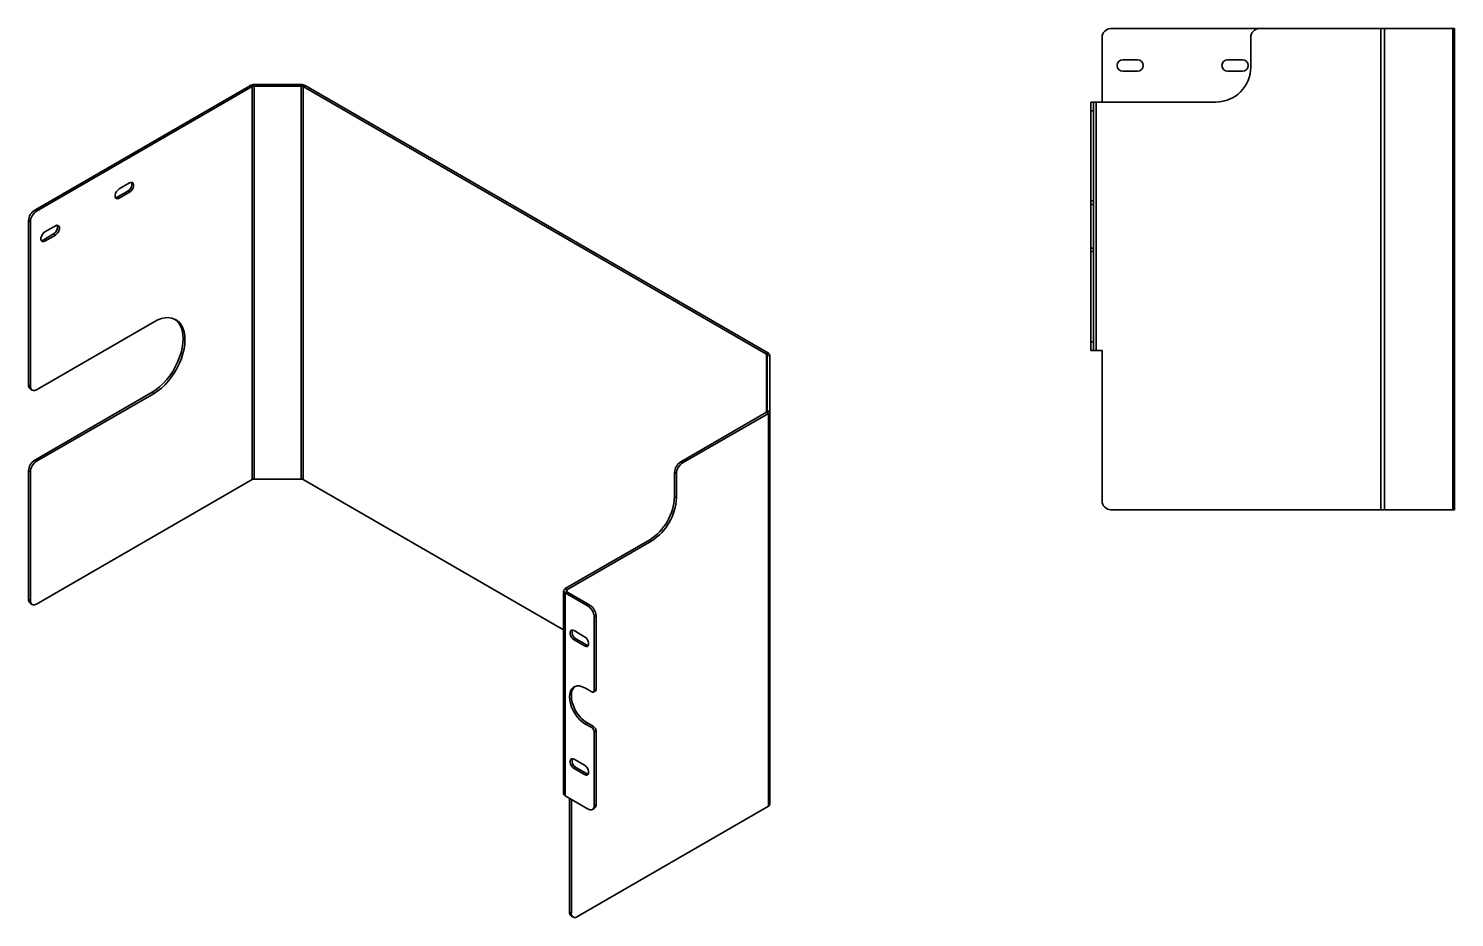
# Model space of a CAD drawing. Header units: millimetres. Extents: x -353 to 1355, y -311 to 737.
# Drawn here: x -353 to 463, y 229 to 737 of the extents above; entities that cross this region are included whole.
import ezdxf

# ---------------------------------------------------------------- set-up
doc = ezdxf.new("R2010")
doc.units = ezdxf.units.MM

msp = doc.modelspace()

# ---------------------------------------------------------------- linework, layer by layer
at = {"color": 7, "linetype": 'Continuous', "lineweight": 35}
for p, q in [((351.39, 736.93), (266.39, 736.93)), ((351.39, 736.93), (420.77, 736.93)), ((420.77, 736.93), (420.77, 461.93)), ((420.77, 736.93), (422.89, 736.93)), ((422.89, 736.93), (422.89, 461.93)), ((422.89, 736.93), (462.01, 736.93)), ((462.01, 736.93), (462.01, 461.93)), ((462.01, 736.93), (462.89, 736.93)), ((462.89, 736.93), (462.89, 461.93)), ((261.39, 731.93), (261.39, 694.93)), ((346.39, 731.93), (346.39, 714.93)), ((273.14, 719.08), (281.64, 719.08)), ((333.14, 719.08), (341.64, 719.08)), ((273.14, 712.58), (281.64, 712.58)), ((333.14, 712.58), (341.64, 712.58)), ((-225.76, 704.38), (-349.07, 633.2)), ((-224.7, 703.77), (-348.01, 632.59)), ((-224.7, 703.77), (-225.76, 704.38)), ((-224.7, 703.77), (-224.7, 479.22)), ((-223.64, 704.89), (-223.64, 704.02)), ((-196.6, 704.89), (-223.64, 704.89)), ((-196.6, 704.02), (-223.64, 704.02)), ((-223.64, 704.02), (-223.64, 479.48)), ((-196.6, 704.02), (-196.6, 704.89)), ((-196.6, 704.02), (-196.6, 479.48)), ((-194.48, 704.38), (-195.54, 703.77)), ((-195.54, 703.77), (-195.54, 479.22)), ((69.46, 550.79), (-195.54, 703.77)), ((70.52, 551.41), (-194.48, 704.38)), ((254.89, 694.93), (256.39, 694.93)), ((254.89, 689.93), (254.89, 694.93)), ((256.39, 694.93), (256.39, 689.93)), ((257.89, 694.93), (256.39, 694.93)), ((257.89, 552.93), (257.89, 694.93)), ((257.89, 694.93), (326.39, 694.93)), ((256.39, 689.93), (254.89, 689.93)), ((254.89, 638.43), (254.89, 689.93)), ((256.39, 638.43), (256.39, 689.93)), ((-300.81, 645.26), (-294.8, 648.73)), ((-295.86, 644.04), (-301.87, 640.57)), ((-301.87, 640.57), (-300.81, 639.95)), ((-300.81, 639.95), (-294.8, 643.42)), ((-294.8, 643.42), (-295.86, 644.04)), ((254.89, 638.43), (256.39, 638.43)), ((254.89, 636.43), (254.89, 638.43)), ((256.39, 636.43), (254.89, 636.43)), ((254.89, 611.43), (254.89, 636.43)), ((256.39, 638.43), (256.39, 636.43)), ((256.39, 611.43), (256.39, 636.43)), ((-349.07, 633.2), (-348.01, 632.59)), ((-351.54, 626.47), (-352.6, 627.08)), ((-352.6, 627.08), (-352.6, 533.18)), ((-351.54, 626.47), (-351.54, 532.56)), ((-343.23, 620.77), (-337.22, 624.24)), ((-338.28, 619.54), (-344.29, 616.07)), ((-344.29, 616.07), (-343.23, 615.46)), ((-343.23, 615.46), (-337.22, 618.93)), ((-337.22, 618.93), (-338.28, 619.54)), ((254.89, 609.43), (254.89, 611.43)), ((254.89, 611.43), (256.39, 611.43)), ((256.39, 609.43), (254.89, 609.43)), ((254.89, 557.93), (254.89, 609.43)), ((256.39, 611.43), (256.39, 609.43)), ((256.39, 557.93), (256.39, 609.43)), ((-280.83, 569.3), (-348.01, 530.52)), ((254.89, 557.93), (256.39, 557.93)), ((254.89, 552.93), (254.89, 557.93)), ((256.39, 557.93), (256.39, 552.93)), ((69.46, 550.79), (70.52, 551.41)), ((69.46, 550.79), (69.46, 517.63)), ((71.39, 550.18), (69.89, 550.18)), ((69.89, 518.24), (69.89, 550.18)), ((71.39, 518.24), (71.39, 550.18)), ((256.39, 552.93), (254.89, 552.93)), ((256.39, 552.93), (257.89, 552.93)), ((257.89, 552.93), (261.39, 552.93)), ((261.39, 552.93), (261.39, 466.93)), ((-352.6, 533.18), (-351.54, 532.56)), ((-351.57, 530.89), (-350.5, 530.27)), ((-281.89, 529.09), (-349.07, 490.31)), ((-348.01, 489.69), (-280.83, 528.47)), ((-280.83, 528.47), (-281.89, 529.09)), ((20.4, 489.31), (69.46, 517.63)), ((21.46, 488.7), (70.52, 517.02)), ((70.52, 517.02), (69.46, 517.63)), ((69.89, 518.24), (71.39, 518.24)), ((70.52, 517.02), (70.52, 292.47)), ((71.39, 518.24), (71.39, 293.69)), ((-349.07, 490.31), (-348.01, 489.69)), ((20.4, 489.31), (21.46, 488.7)), ((-351.54, 483.57), (-352.6, 484.18)), ((-352.6, 484.18), (-352.6, 410.69)), ((-351.54, 483.57), (-351.54, 410.08)), ((17.92, 482.57), (16.86, 483.19)), ((16.86, 483.19), (16.86, 469.3)), ((17.92, 482.57), (17.92, 468.69)), ((-224.7, 479.22), (-348.01, 408.04)), ((-196.6, 479.48), (-223.64, 479.48)), ((-46.6, 393.24), (-195.54, 479.22)), ((16.86, 469.3), (17.92, 468.69)), ((266.39, 461.93), (420.77, 461.93)), ((420.77, 461.93), (422.89, 461.93)), ((422.89, 461.93), (462.01, 461.93)), ((462.01, 461.93), (462.89, 461.93)), ((-45.72, 416.85), (2.72, 444.81)), ((-44.66, 416.24), (3.78, 444.2)), ((2.72, 444.81), (3.78, 444.2)), ((-44.66, 416.24), (-45.72, 416.85)), ((-44.66, 415.01), (-44.66, 416.24)), ((-352.6, 410.69), (-351.54, 410.08)), ((-351.57, 408.41), (-350.5, 407.79)), ((-46.6, 415.62), (-46.6, 299.67)), ((-44.66, 415.01), (-45.72, 414.4)), ((-45.72, 298.45), (-45.72, 414.4)), ((-32.64, 406.85), (-45.72, 414.4)), ((-31.57, 407.46), (-44.66, 415.01)), ((-32.64, 406.85), (-31.57, 407.46)), ((-28.04, 401.34), (-29.1, 400.72)), ((-29.1, 358.67), (-29.1, 400.72)), ((-28.04, 359.28), (-28.04, 401.34)), ((-40.59, 392.86), (-34.58, 389.39)), ((-39.53, 388.17), (-40.59, 387.56)), ((-34.58, 384.09), (-40.59, 387.56)), ((-33.52, 384.7), (-39.53, 388.17)), ((-34.58, 384.09), (-33.52, 384.7)), ((-34.4, 360.1), (-30.51, 357.85)), ((-29.1, 358.67), (-28.04, 359.28)), ((-29.51, 357.76), (-28.45, 358.37)), ((-34.4, 339.69), (-33.34, 340.3)), ((-30.51, 337.44), (-34.4, 339.69)), ((-29.45, 338.05), (-33.34, 340.3)), ((-30.51, 337.44), (-29.45, 338.05)), ((-28.04, 335.6), (-29.1, 334.99)), ((-29.1, 292.94), (-29.1, 334.99)), ((-28.04, 293.55), (-28.04, 335.6)), ((-40.59, 319.37), (-34.58, 315.9)), ((-39.53, 314.68), (-40.59, 314.07)), ((-34.58, 310.6), (-40.59, 314.07)), ((-33.52, 311.21), (-39.53, 314.68)), ((-34.58, 310.6), (-33.52, 311.21)), ((-45.72, 298.45), (-32.64, 290.9)), ((-43.24, 297.02), (-43.24, 232.11)), ((-42.18, 296.41), (-42.18, 231.49)), ((-38.65, 229.45), (70.52, 292.47)), ((-30.14, 290.65), (-29.08, 291.26)), ((-29.1, 292.94), (-28.04, 293.55)), ((-43.24, 232.11), (-42.18, 231.49)), ((-42.21, 229.82), (-41.15, 229.2))]:
    msp.add_line(p, q, dxfattribs=at)
at = {"color": 7, "linetype": 'Continuous', "lineweight": 35, "flags": 128}
for points in [[(-300.81, 645.26), (-301.59, 644.65), (-302.28, 643.79), (-302.8, 642.79), (-303.07, 641.76), (-303.07, 640.84), (-302.8, 640.13), (-302.28, 639.72), (-301.59, 639.66), (-300.81, 639.95)], [(-294.8, 643.42), (-294.01, 644.04), (-293.32, 644.9), (-292.81, 645.9), (-292.53, 646.92), (-292.53, 647.84), (-292.81, 648.55), (-293.32, 648.96), (-294.01, 649.02), (-294.8, 648.73)], [(-301.87, 640.57), (-302.65, 640.27), (-302.87, 640.25)], [(-343.23, 620.77), (-344.02, 620.16), (-344.71, 619.3), (-345.22, 618.29), (-345.5, 617.27), (-345.5, 616.35), (-345.22, 615.64), (-344.71, 615.23), (-344.02, 615.17), (-343.23, 615.46)], [(-337.22, 618.93), (-336.44, 619.55), (-335.74, 620.41), (-335.23, 621.41), (-334.96, 622.43), (-334.96, 623.35), (-335.23, 624.06), (-335.74, 624.47), (-336.44, 624.53), (-337.22, 624.24)], [(-344.29, 616.07), (-345.08, 615.78), (-345.3, 615.76)], [(-280.83, 528.47), (-278.7, 529.85), (-276.6, 531.51), (-274.56, 533.42), (-272.61, 535.55), (-270.79, 537.88), (-269.11, 540.37), (-267.6, 542.99), (-266.28, 545.69), (-265.18, 548.44), (-264.3, 551.19), (-263.67, 553.91), (-263.28, 556.56), (-263.15, 559.09), (-263.28, 561.48), (-263.67, 563.68), (-264.3, 565.67), (-265.18, 567.41), (-266.28, 568.88), (-267.6, 570.06), (-269.11, 570.93), (-270.79, 571.48), (-272.61, 571.71), (-274.56, 571.59), (-276.6, 571.15), (-278.7, 570.38), (-280.83, 569.3)], [(-268.87, 570.83), (-268.66, 570.68), (-267.34, 569.49), (-266.24, 568.02), (-265.36, 566.28), (-264.73, 564.29), (-264.34, 562.09), (-264.21, 559.7), (-264.34, 557.17), (-264.73, 554.52), (-265.36, 551.8), (-266.24, 549.05), (-267.34, 546.3), (-268.66, 543.6), (-270.17, 540.99), (-271.85, 538.5), (-273.68, 536.17), (-275.62, 534.03), (-277.66, 532.12), (-279.76, 530.47), (-281.89, 529.09)], [(-40.59, 387.56), (-41.38, 388.17), (-42.07, 389.03), (-42.58, 390.03), (-42.85, 391.05), (-42.85, 391.98), (-42.58, 392.68), (-42.07, 393.09), (-41.38, 393.16), (-40.59, 392.86)], [(-34.58, 389.39), (-33.79, 388.78), (-33.1, 387.92), (-32.59, 386.92), (-32.32, 385.89), (-32.32, 384.97), (-32.59, 384.26), (-33.1, 383.85), (-33.79, 383.79), (-34.58, 384.09)], [(-32.51, 384.38), (-32.73, 384.4), (-33.52, 384.7)], [(-34.4, 339.69), (-35.94, 340.73), (-37.43, 342.05), (-38.82, 343.6), (-40.08, 345.35), (-41.17, 347.24), (-42.06, 349.21), (-42.71, 351.2), (-43.11, 353.15), (-43.24, 355), (-43.11, 356.69), (-42.71, 358.18), (-42.06, 359.42), (-41.17, 360.36), (-40.08, 360.99), (-38.82, 361.28), (-37.43, 361.23), (-35.94, 360.83), (-34.4, 360.1)], [(-33.34, 340.3), (-34.88, 341.34), (-36.37, 342.66), (-37.76, 344.22), (-39.02, 345.97), (-40.11, 347.85), (-41, 349.82), (-41.65, 351.81), (-42.05, 353.76), (-42.18, 355.61), (-42.05, 357.3), (-41.65, 358.79), (-41, 360.03), (-40.11, 360.97), (-40.1, 360.99)], [(-40.59, 314.07), (-41.38, 314.68), (-42.07, 315.54), (-42.58, 316.54), (-42.85, 317.57), (-42.85, 318.49), (-42.58, 319.2), (-42.07, 319.61), (-41.38, 319.67), (-40.59, 319.37)], [(-34.58, 315.9), (-33.79, 315.29), (-33.1, 314.43), (-32.59, 313.43), (-32.32, 312.4), (-32.32, 311.48), (-32.59, 310.77), (-33.1, 310.36), (-33.79, 310.3), (-34.58, 310.6)], [(-32.51, 310.9), (-32.73, 310.92), (-33.52, 311.21)]]:
    msp.add_lwpolyline(points, dxfattribs=at)
at = {"color": 7, "linetype": 'Continuous', "lineweight": 35}
for centre, radius, start, end in [((266.39, 731.93), 5, 90, 180), ((351.39, 731.93), 5, 90, 180), ((273.14, 715.83), 3.25, 90, 270), ((281.64, 715.83), 3.25, 270, 90), ((333.14, 715.83), 3.25, 90, 270), ((341.64, 715.83), 3.25, 270, 90), ((326.39, 714.93), 20, 270, 0), ((-223.73, 700.56), 4.33, 88.8559, 118.04024), ((-223.68, 701.86), 2.16, 88.8559, 118.04024), ((-196.51, 700.56), 4.33, 61.95976, 91.1441), ((-196.56, 701.86), 2.16, 61.95976, 91.1441), ((-297.9, 647.81), 4.29, 298.46097, 16.69945), ((-344.93, 626.73), 7.68, 122.60548, 177.39452), ((-343.86, 626.12), 7.68, 122.60548, 177.39452), ((-340.33, 623.32), 4.29, 298.46097, 16.69945), ((69.14, 550.11), 0.754, 5.6948, 65.62534), ((69.89, 550.03), 1.51, 5.6948, 65.62534), ((-350.15, 532.91), 2.46, 173.70115, 234.98667), ((-349.39, 532.21), 2.18, 170.78596, 309.20329), ((69.14, 518.32), 0.754, 294.37466, 354.3052), ((69.89, 518.39), 1.51, 294.37466, 354.3052), ((-344.93, 483.83), 7.68, 122.60548, 177.39452), ((-343.86, 483.22), 7.68, 122.60548, 177.39452), ((24.54, 482.84), 7.68, 122.60548, 177.39452), ((25.6, 482.22), 7.68, 122.60548, 177.39452), ((-223.68, 477.31), 2.16, 88.8559, 118.04024), ((-196.56, 477.31), 2.16, 61.95976, 91.1441), ((-13.72, 470.63), 30.61, 302.48713, 357.51287), ((-12.66, 470.02), 30.61, 302.48713, 357.51287), ((266.39, 466.93), 5, 180, 270), ((-45.25, 415.62), 1.31, 110.78342, 249.21658), ((-44.42, 415.62), 0.655, 110.78342, 249.21658), ((-350.15, 410.42), 2.46, 173.70115, 234.98667), ((-349.39, 409.73), 2.18, 170.78596, 309.20329), ((-36.78, 400.37), 7.68, 2.60548, 57.39452), ((-35.72, 400.99), 7.68, 2.60548, 57.39452), ((-37.48, 391.94), 4.29, 163.30055, 241.53903), ((-28.99, 359.16), 0.959, 304.05635, 7.25583), ((-29.96, 358.53), 0.873, 230.79671, 9.21404), ((-32.17, 334.85), 3.07, 2.60548, 57.39452), ((-31.11, 335.46), 3.07, 2.60548, 57.39452), ((-37.48, 318.45), 4.29, 163.30055, 241.53903), ((-45.09, 299.82), 1.51, 185.6948, 245.62534), ((69.89, 293.84), 1.51, 294.37466, 354.3052), ((-31.26, 292.59), 2.18, 230.79671, 9.21404), ((-30.42, 293.25), 2.4, 304.05635, 7.25583), ((-40.79, 231.83), 2.46, 173.70115, 234.98667), ((-40.03, 231.14), 2.18, 170.78596, 309.20329)]:
    msp.add_arc(centre, radius, start, end, dxfattribs=at)

doc.saveas('drawing.dxf')
